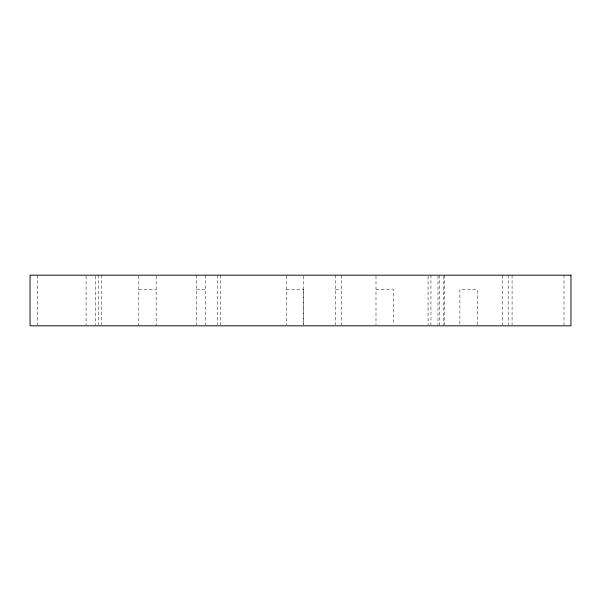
<?xml version="1.0" encoding="UTF-8"?>
<svg xmlns="http://www.w3.org/2000/svg" width="601" height="601" viewBox="0 0 601 601"><rect width="100%" height="100%" fill="white"/><g stroke="black" fill="none" stroke-linecap="round" stroke-linejoin="round"><path stroke-width="0.45" stroke-dasharray="3 2.25" d="M138.808 289.652L156.162 289.652M196.662 289.652L205.339 289.652M286.324 289.652L303.685 289.652M335.501 289.652L341.285 289.652M375.993 289.652L393.347 289.652L393.347 324.886M564.008 275.19L564.008 324.871M512.082 275.19L512.082 324.871M508.183 275.19L508.183 324.871M502.398 275.19L502.398 324.871M477.232 324.886L477.232 289.652L459.878 289.652L459.878 324.886M444.545 275.19L444.545 324.871M443.35 276.129L443.35 324.871M439.632 275.19L439.632 324.871M437.994 276.129L437.994 324.871M430.955 275.19L430.955 324.871M428.062 276.129L428.062 324.871M375.993 276.092L375.993 324.886M341.285 275.19L341.285 324.886M335.501 275.19L335.501 324.886M303.685 276.092L303.685 324.886M303.482 289.652L303.482 324.886M286.324 276.092L286.324 324.886M220.259 275.19L220.259 324.871M217.261 275.19L217.261 324.871M205.339 275.19L205.339 324.886M196.662 275.19L196.662 324.886M156.162 276.092L156.162 325.81M138.808 276.092L138.808 325.81M101.561 275.19L101.561 324.871M98.669 275.19L98.669 324.871M95.424 276.129L95.424 324.871M86.086 276.129L86.086 324.871M37.57 275.19L37.57 324.871"/><path stroke-width="0.9" d="M570.95 275.19L30.05 275.19L30.05 325.81L570.95 325.81L570.95 275.19"/></g></svg>
